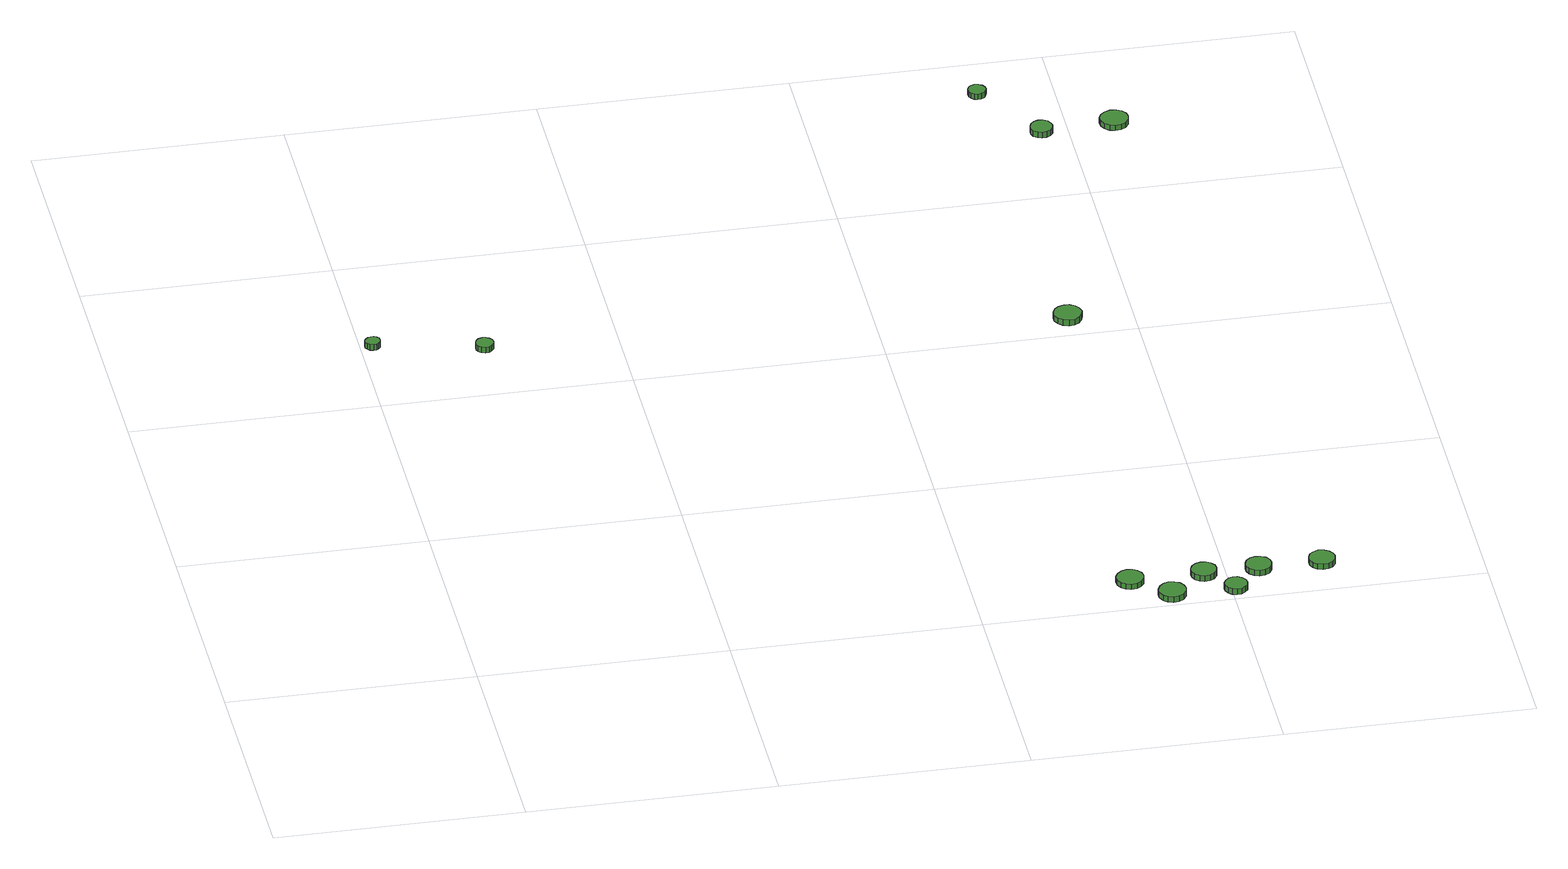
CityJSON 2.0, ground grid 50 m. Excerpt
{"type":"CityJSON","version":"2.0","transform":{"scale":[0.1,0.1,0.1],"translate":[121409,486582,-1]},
"CityObjects":{
"tree1":{"type":"SolitaryVegetationObject","attributes":{"function":"something"},"geometry":[{"type":"MultiSurface","lod":"1","boundaries":[[[0,1,2,3,4,5,6,7,8,9,10,11,12,13,14]],[[15,16,17,18,19,20,21,22,23,24,25,26,27,28,29]],[[0,29,28,1]],[[1,28,27,2]],[[2,27,26,3]],[[3,26,25,4]],[[4,25,24,5]],[[5,24,23,6]],[[6,23,22,7]],[[7,22,21,8]],[[8,21,20,9]],[[9,20,19,10]],[[10,19,18,11]],[[11,18,17,12]],[[12,17,16,13]],[[13,16,15,14]],[[14,15,29,0]]]}]},
"tree2":{"type":"SolitaryVegetationObject","attributes":{"function":"something"},"geometry":[{"type":"MultiSurface","lod":"1","boundaries":[[[30,31,32,33,34,35,36,37,38,39,40,41,42,43,44]],[[45,46,47,48,49,50,51,52,53,54,55,56,57,58,59]],[[30,59,58,31]],[[31,58,57,32]],[[32,57,56,33]],[[33,56,55,34]],[[34,55,54,35]],[[35,54,53,36]],[[36,53,52,37]],[[37,52,51,38]],[[38,51,50,39]],[[39,50,49,40]],[[40,49,48,41]],[[41,48,47,42]],[[42,47,46,43]],[[43,46,45,44]],[[44,45,59,30]]]}]},
"tree3":{"type":"SolitaryVegetationObject","attributes":{"function":"something"},"geometry":[{"type":"MultiSurface","lod":"1","boundaries":[[[60,61,62,63,64,65,66,67,68,69,70,71,72,73,74]],[[75,76,77,78,79,80,81,82,83,84,85,86,87,88,89]],[[60,89,88,61]],[[61,88,87,62]],[[62,87,86,63]],[[63,86,85,64]],[[64,85,84,65]],[[65,84,83,66]],[[66,83,82,67]],[[67,82,81,68]],[[68,81,80,69]],[[69,80,79,70]],[[70,79,78,71]],[[71,78,77,72]],[[72,77,76,73]],[[73,76,75,74]],[[74,75,89,60]]]}]},
"tree4":{"type":"SolitaryVegetationObject","attributes":{"function":"something"},"geometry":[{"type":"MultiSurface","lod":"1","boundaries":[[[90,91,92,93,94,95,96,97,98,99,100,101,102,103,104]],[[105,106,107,108,109,110,111,112,113,114,115,116,117,118,119]],[[90,119,118,91]],[[91,118,117,92]],[[92,117,116,93]],[[93,116,115,94]],[[94,115,114,95]],[[95,114,113,96]],[[96,113,112,97]],[[97,112,111,98]],[[98,111,110,99]],[[99,110,109,100]],[[100,109,108,101]],[[101,108,107,102]],[[102,107,106,103]],[[103,106,105,104]],[[104,105,119,90]]]}]},
"tree5":{"type":"SolitaryVegetationObject","attributes":{"function":"something"},"geometry":[{"type":"MultiSurface","lod":"1","boundaries":[[[120,121,122,123,124,125,126,127,128,129,130,131,132,133,134]],[[135,136,137,138,139,140,141,142,143,144,145,146,147,148,149]],[[120,149,148,121]],[[121,148,147,122]],[[122,147,146,123]],[[123,146,145,124]],[[124,145,144,125]],[[125,144,143,126]],[[126,143,142,127]],[[127,142,141,128]],[[128,141,140,129]],[[129,140,139,130]],[[130,139,138,131]],[[131,138,137,132]],[[132,137,136,133]],[[133,136,135,134]],[[134,135,149,120]]]}]},
"tree6":{"type":"SolitaryVegetationObject","attributes":{"function":"something"},"geometry":[{"type":"MultiSurface","lod":"1","boundaries":[[[150,151,152,153,154,155,156,157,158,159,160,161,162,163,164]],[[165,166,167,168,169,170,171,172,173,174,175,176,177,178,179]],[[150,179,178,151]],[[151,178,177,152]],[[152,177,176,153]],[[153,176,175,154]],[[154,175,174,155]],[[155,174,173,156]],[[156,173,172,157]],[[157,172,171,158]],[[158,171,170,159]],[[159,170,169,160]],[[160,169,168,161]],[[161,168,167,162]],[[162,167,166,163]],[[163,166,165,164]],[[164,165,179,150]]]}]},
"tree7":{"type":"SolitaryVegetationObject","attributes":{"function":"something"},"geometry":[{"type":"MultiSurface","lod":"1","boundaries":[[[180,181,182,183,184,185,186,187,188,189,190,191,192,193,194]],[[195,196,197,198,199,200,201,202,203,204,205,206,207,208,209]],[[180,209,208,181]],[[181,208,207,182]],[[182,207,206,183]],[[183,206,205,184]],[[184,205,204,185]],[[185,204,203,186]],[[186,203,202,187]],[[187,202,201,188]],[[188,201,200,189]],[[189,200,199,190]],[[190,199,198,191]],[[191,198,197,192]],[[192,197,196,193]],[[193,196,195,194]],[[194,195,209,180]]]}]},
"tree8":{"type":"SolitaryVegetationObject","attributes":{"function":"something"},"geometry":[{"type":"MultiSurface","lod":"1","boundaries":[[[210,211,212,213,214,215,216,217,218,219,220,221,222,223,224]],[[225,226,227,228,229,230,231,232,233,234,235,236,237,238,239]],[[210,239,238,211]],[[211,238,237,212]],[[212,237,236,213]],[[213,236,235,214]],[[214,235,234,215]],[[215,234,233,216]],[[216,233,232,217]],[[217,232,231,218]],[[218,231,230,219]],[[219,230,229,220]],[[220,229,228,221]],[[221,228,227,222]],[[222,227,226,223]],[[223,226,225,224]],[[224,225,239,210]]]}]},
"tree9":{"type":"SolitaryVegetationObject","attributes":{"function":"something"},"geometry":[{"type":"MultiSurface","lod":"1","boundaries":[[[240,241,242,243,244,245,246,247,248,249,250,251,252,253,254]],[[255,256,257,258,259,260,261,262,263,264,265,266,267,268,269]],[[240,269,268,241]],[[241,268,267,242]],[[242,267,266,243]],[[243,266,265,244]],[[244,265,264,245]],[[245,264,263,246]],[[246,263,262,247]],[[247,262,261,248]],[[248,261,260,249]],[[249,260,259,250]],[[250,259,258,251]],[[251,258,257,252]],[[252,257,256,253]],[[253,256,255,254]],[[254,255,269,240]]]}]},
"tree10":{"type":"SolitaryVegetationObject","attributes":{"function":"something"},"geometry":[{"type":"MultiSurface","lod":"1","boundaries":[[[270,271,272,273,274,275,276,277,278,279,280,281,282,283,284]],[[285,286,287,288,289,290,291,292,293,294,295,296,297,298,299]],[[270,299,298,271]],[[271,298,297,272]],[[272,297,296,273]],[[273,296,295,274]],[[274,295,294,275]],[[275,294,293,276]],[[276,293,292,277]],[[277,292,291,278]],[[278,291,290,279]],[[279,290,289,280]],[[280,289,288,281]],[[281,288,287,282]],[[282,287,286,283]],[[283,286,285,284]],[[284,285,299,270]]]}]},
"tree11":{"type":"SolitaryVegetationObject","attributes":{"function":"something"},"geometry":[{"type":"MultiSurface","lod":"1","boundaries":[[[300,301,302,303,304,305,306,307,308,309,310,311,312,313,314]],[[315,316,317,318,319,320,321,322,323,324,325,326,327,328,329]],[[300,329,328,301]],[[301,328,327,302]],[[302,327,326,303]],[[303,326,325,304]],[[304,325,324,305]],[[305,324,323,306]],[[306,323,322,307]],[[307,322,321,308]],[[308,321,320,309]],[[309,320,319,310]],[[310,319,318,311]],[[311,318,317,312]],[[312,317,316,313]],[[313,316,315,314]],[[314,315,329,300]]]}]},
"tree12":{"type":"SolitaryVegetationObject","attributes":{"function":"something"},"geometry":[{"type":"MultiSurface","lod":"1","boundaries":[[[330,331,332,333,334,335,336,337,338,339,340,341,342,343,344]],[[345,346,347,348,349,350,351,352,353,354,355,356,357,358,359]],[[330,359,358,331]],[[331,358,357,332]],[[332,357,356,333]],[[333,356,355,334]],[[334,355,354,335]],[[335,354,353,336]],[[336,353,352,337]],[[337,352,351,338]],[[338,351,350,339]],[[339,350,349,340]],[[340,349,348,341]],[[341,348,347,342]],[[342,347,346,343]],[[343,346,345,344]],[[344,345,359,330]]]}]}
},
"vertices":[
[37,1198,31],[36,1205,31],[32,1210,31],[27,1213,31],[21,1213,31],[15,1211,31],[10,1207,31],[7,1202,31],[7,1195,31],[10,1190,31],[15,1185,31],[21,1184,31],[27,1184,31],[32,1187,31],[36,1192,31],[36,1192,18],[32,1187,18],[27,1184,18],[21,1184,18],[15,1185,18],[10,1190,18],[7,1195,18],[7,1202,18],[10,1207,18],[15,1211,18],[21,1213,18],[27,1213,18],[32,1210,18],[36,1205,18],[37,1198,18],
[254,1160,25],[253,1168,25],[248,1174,25],[242,1177,25],[235,1178,25],[227,1176,25],[222,1171,25],[219,1164,25],[219,1157,25],[222,1150,25],[227,1145,25],[235,1142,25],[242,1143,25],[248,1147,25],[253,1153,25],[253,1153,12],[248,1147,12],[242,1143,12],[235,1142,12],[227,1145,12],[222,1150,12],[219,1157,12],[219,1164,12],[222,1171,12],[227,1176,12],[235,1178,12],[242,1177,12],[248,1174,12],[253,1168,12],[254,1160,12],
[1337,97,20],[1335,108,20],[1328,117,20],[1319,123,20],[1307,124,20],[1297,121,20],[1288,113,20],[1283,103,20],[1283,91,20],[1288,81,20],[1297,73,20],[1307,70,20],[1319,71,20],[1328,77,20],[1335,86,20],[1335,86,8],[1328,77,8],[1319,71,8],[1307,70,8],[1297,73,8],[1288,81,8],[1283,91,8],[1283,103,8],[1288,113,8],[1297,121,8],[1307,124,8],[1319,123,8],[1328,117,8],[1335,108,8],[1337,97,8],
[1409,34,22],[1407,45,22],[1400,55,22],[1390,60,22],[1379,62,22],[1368,58,22],[1360,50,22],[1355,40,22],[1355,29,22],[1360,18,22],[1368,10,22],[1379,7,22],[1390,8,22],[1400,14,22],[1407,23,22],[1407,23,9],[1400,14,9],[1390,8,9],[1379,7,9],[1368,10,9],[1360,18,9],[1355,29,9],[1355,40,9],[1360,50,9],[1368,58,9],[1379,62,9],[1390,60,9],[1400,55,9],[1407,45,9],[1409,34,9],
[1481,97,21],[1479,108,21],[1473,116,21],[1464,121,21],[1453,122,21],[1443,119,21],[1435,112,21],[1431,102,21],[1431,92,21],[1435,82,21],[1443,75,21],[1453,72,21],[1464,73,21],[1473,78,21],[1479,87,21],[1479,87,8],[1473,78,8],[1464,73,8],[1453,72,8],[1443,75,8],[1435,82,8],[1431,92,8],[1431,102,8],[1435,112,8],[1443,119,8],[1453,122,8],[1464,121,8],[1473,116,8],[1479,108,8],[1481,97,8],
[1530,32,23],[1528,41,23],[1522,49,23],[1514,54,23],[1505,55,23],[1496,52,23],[1489,45,23],[1485,37,23],[1485,28,23],[1489,19,23],[1496,13,23],[1505,10,23],[1514,11,23],[1522,16,23],[1528,23,23],[1528,23,10],[1522,16,10],[1514,11,10],[1505,10,10],[1496,13,10],[1489,19,10],[1485,28,10],[1485,37,10],[1489,45,10],[1496,52,10],[1505,55,10],[1514,54,10],[1522,49,10],[1528,41,10],[1530,32,10],
[1590,96,21],[1588,107,21],[1582,116,21],[1572,121,21],[1561,122,21],[1551,119,21],[1543,112,21],[1539,102,21],[1539,91,21],[1543,81,21],[1551,74,21],[1561,70,21],[1572,72,21],[1582,77,21],[1588,86,21],[1588,86,9],[1582,77,9],[1572,72,9],[1561,70,9],[1551,74,9],[1543,81,9],[1539,91,9],[1539,102,9],[1543,112,9],[1551,119,9],[1561,122,9],[1572,121,9],[1582,116,9],[1588,107,9],[1590,96,9],
[1399,1059,22],[1396,1071,22],[1389,1080,22],[1379,1086,22],[1368,1087,22],[1356,1083,22],[1348,1076,22],[1343,1065,22],[1343,1053,22],[1348,1043,22],[1356,1035,22],[1368,1031,22],[1379,1032,22],[1389,1038,22],[1396,1048,22],[1396,1048,9],[1389,1038,9],[1379,1032,9],[1368,1031,9],[1356,1035,9],[1348,1043,9],[1343,1053,9],[1343,1065,9],[1348,1076,9],[1356,1083,9],[1368,1087,9],[1379,1086,9],[1389,1080,9],[1396,1071,9],[1399,1059,9],
[1716,96,21],[1713,106,21],[1707,115,21],[1698,120,21],[1687,122,21],[1676,118,21],[1668,111,21],[1664,101,21],[1664,90,21],[1668,80,21],[1676,73,21],[1687,70,21],[1698,71,21],[1707,76,21],[1713,85,21],[1713,85,9],[1707,76,9],[1698,71,9],[1687,70,9],[1676,73,9],[1668,80,9],[1664,90,9],[1664,101,9],[1668,111,9],[1676,118,9],[1687,122,9],[1698,120,9],[1707,115,9],[1713,106,9],[1716,96,9],
[1368,1887,22],[1366,1894,22],[1362,1900,22],[1355,1904,22],[1348,1905,22],[1341,1903,22],[1335,1898,22],[1332,1891,22],[1332,1883,22],[1335,1877,22],[1341,1871,22],[1348,1869,22],[1355,1870,22],[1362,1874,22],[1366,1880,22],[1366,1880,10],[1362,1874,10],[1355,1870,10],[1348,1869,10],[1341,1871,10],[1335,1877,10],[1332,1883,10],[1332,1891,10],[1335,1898,10],[1341,1903,10],[1348,1905,10],[1355,1904,10],[1362,1900,10],[1366,1894,10],[1368,1887,10],
[1469,1727,25],[1467,1736,25],[1462,1744,25],[1453,1749,25],[1444,1750,25],[1435,1747,25],[1428,1740,25],[1425,1732,25],[1425,1723,25],[1428,1714,25],[1435,1708,25],[1444,1705,25],[1453,1706,25],[1462,1711,25],[1467,1718,25],[1467,1718,12],[1462,1711,12],[1453,1706,12],[1444,1705,12],[1435,1708,12],[1428,1714,12],[1425,1723,12],[1425,1732,12],[1428,1740,12],[1435,1747,12],[1444,1750,12],[1453,1749,12],[1462,1744,12],[1467,1736,12],[1469,1727,12],
[1621,1741,19],[1619,1752,19],[1612,1762,19],[1602,1768,19],[1590,1769,19],[1579,1765,19],[1570,1757,19],[1565,1747,19],[1565,1735,19],[1570,1724,19],[1579,1716,19],[1590,1713,19],[1602,1714,19],[1612,1720,19],[1619,1729,19],[1619,1729,7],[1612,1720,7],[1602,1714,7],[1590,1713,7],[1579,1716,7],[1570,1724,7],[1565,1735,7],[1565,1747,7],[1570,1757,7],[1579,1765,7],[1590,1769,7],[1602,1768,7],[1612,1762,7],[1619,1752,7],[1621,1741,7]
]}
